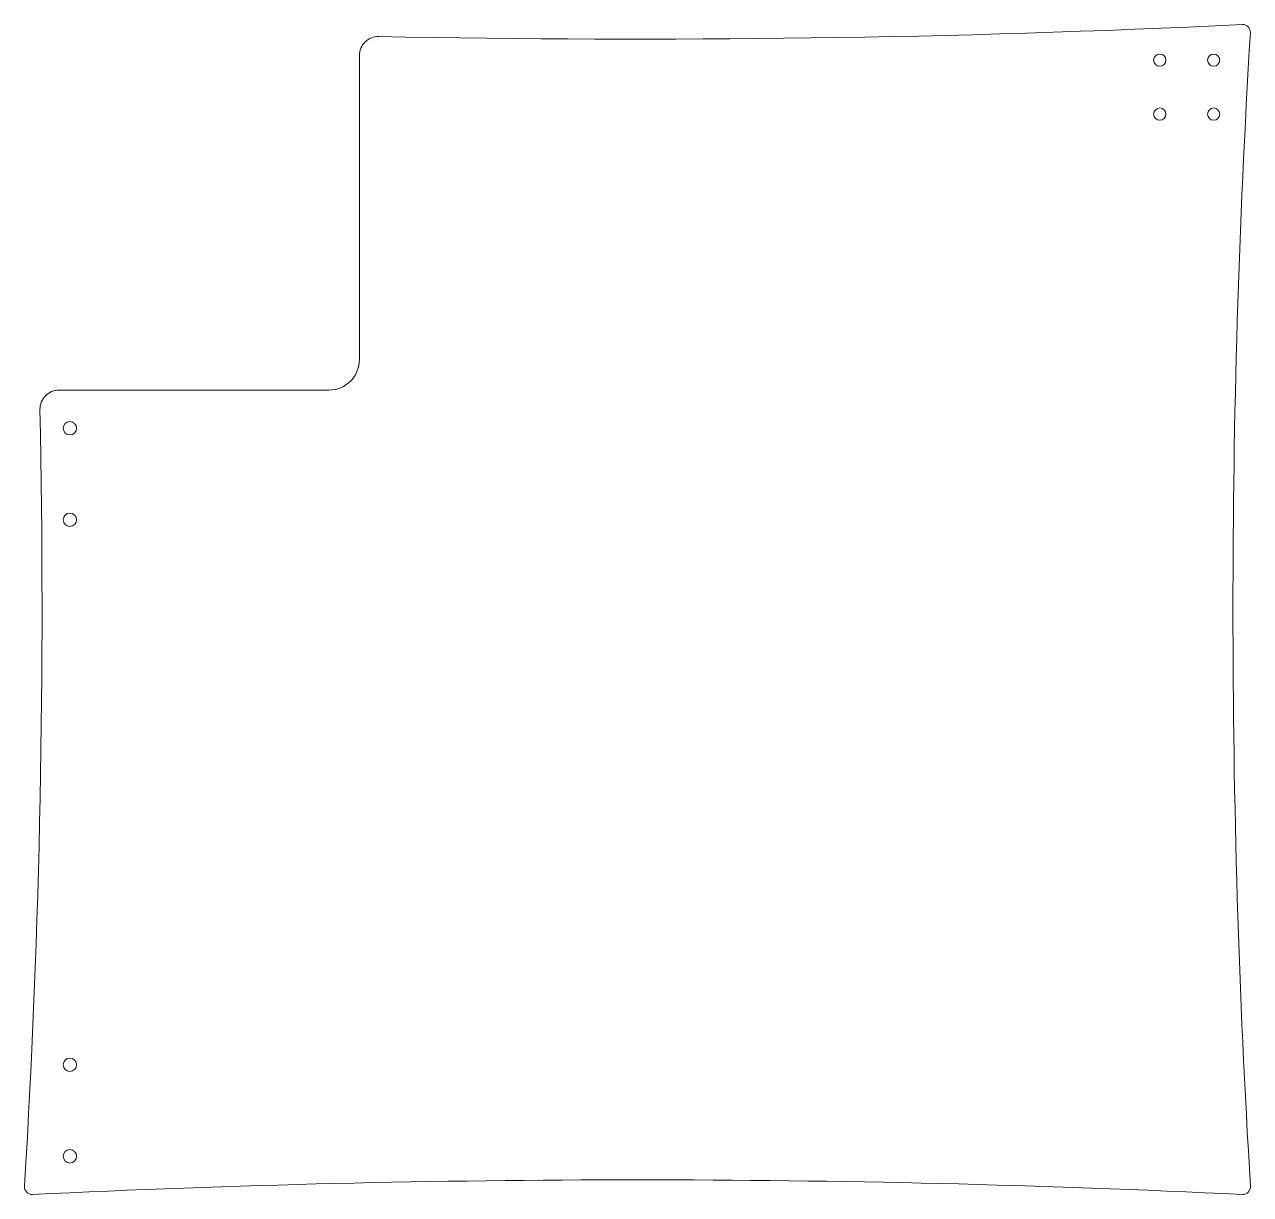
# Model space of a CAD drawing. Header units: millimetres. Extents: x 23 to 345, y -337 to -30.
import ezdxf

# ---------------------------------------------------------------- set-up
doc = ezdxf.new("R2010")
doc.units = ezdxf.units.MM

msp = doc.modelspace()

# ---------------------------------------------------------------- linework, layer by layer
at = {"color": 7, "linetype": 'Continuous', "lineweight": 15}
for p, q in [((111.08, -118.03), (111.08, -38.3)), ((32.28, -126.03), (103.08, -126.03))]:
    msp.add_line(p, q, dxfattribs=at)
for centre, radius in [((321.08, -39.5), 1.6), ((335.22, -39.5), 1.6), ((321.08, -53.64), 1.6), ((335.22, -53.64), 1.6), ((35.13, -136.03), 1.75), ((35.13, -160.03), 1.75), ((35.13, -302.93), 1.75), ((35.13, -326.93), 1.75)]:
    msp.add_circle(centre, radius, dxfattribs=at)
for centre, radius, start, end in [((184.05, 3253.59), 3287.59, 268.81702, 272.76709), ((342.86, -32.16), 2, 356.5304, 92.7671), ((116.08, -38.3), 5, 88.817, 180), ((2836.91, -183.38), 2496.63, 176.53041, 183.47733), ((103.08, -118.03), 8, 270, 0), ((32.28, -131.03), 5, 90, 181.1992), ((-2468.81, -183.38), 2496.63, 356.52267, 1.19916), ((184.05, -3620.69), 3287.59, 87.23256, 92.76744), ((25.22, -334.93), 2, 176.5227, 272.7674), ((342.88, -334.93), 2, 267.2326, 3.4773)]:
    msp.add_arc(centre, radius, start, end, dxfattribs=at)

doc.saveas('drawing.dxf')
